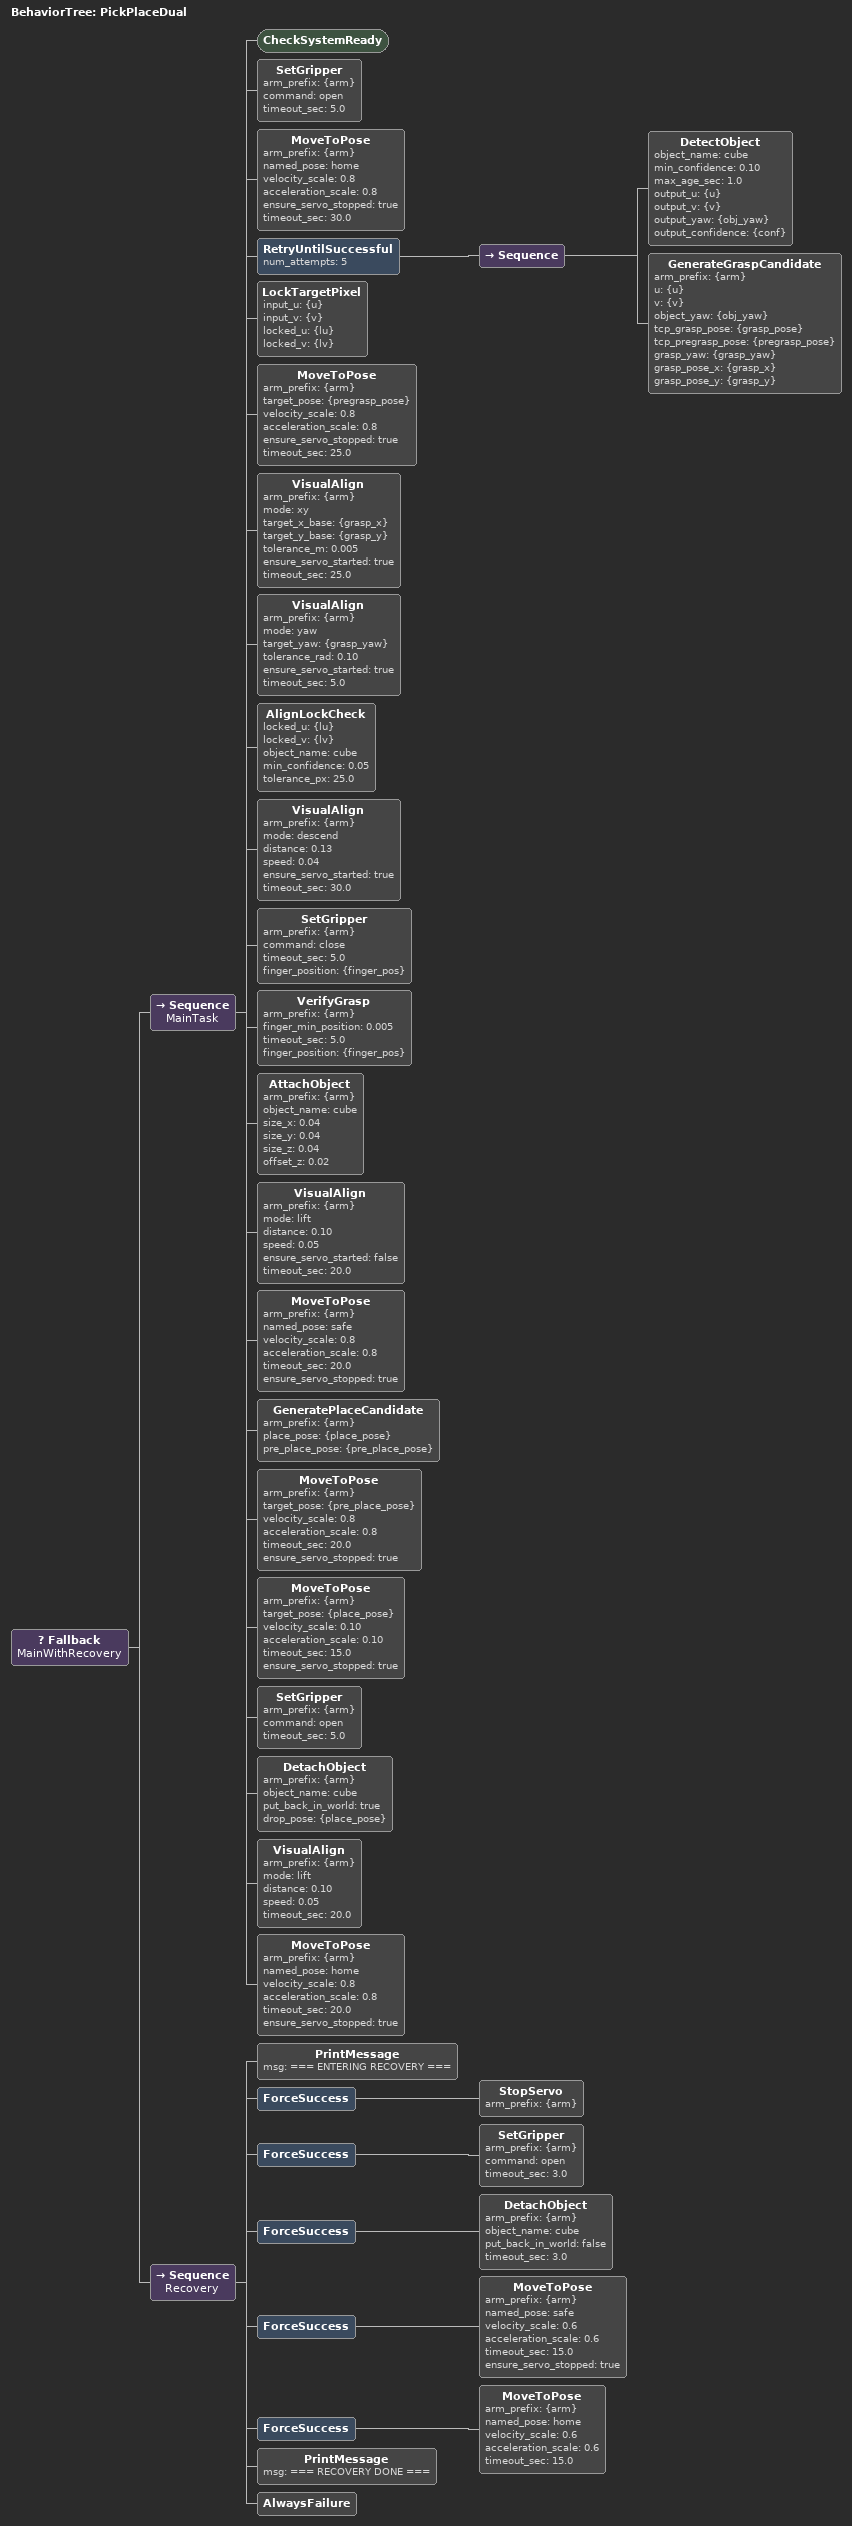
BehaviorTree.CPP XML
<root BTCPP_format="4">
  <BehaviorTree ID="PickPlaceDual">
    <Fallback name="MainWithRecovery">

      <!-- ============ 主任务 ============ -->
      <Sequence name="MainTask">
        <CheckSystemReady />

        <!-- ===== Pick ===== -->
        <SetGripper arm_prefix="{arm}" command="open" timeout_sec="5.0" />

        <!-- 2026-08-25 提速：运动 0.3→0.8（对齐单臂 config velocity=1.0），place 保持低速 -->
        <MoveToPose arm_prefix="{arm}" named_pose="home"
            velocity_scale="0.8" acceleration_scale="0.8"
            ensure_servo_stopped="true"
            timeout_sec="30.0" />

        <RetryUntilSuccessful num_attempts="5">
          <Sequence>
            <DetectObject object_name="cube" min_confidence="0.10" max_age_sec="1.0"
                output_u="{u}" output_v="{v}"
                output_yaw="{obj_yaw}" output_confidence="{conf}" />
            <GenerateGraspCandidate arm_prefix="{arm}"
                u="{u}" v="{v}" object_yaw="{obj_yaw}"
                tcp_grasp_pose="{grasp_pose}"
                tcp_pregrasp_pose="{pregrasp_pose}"
                grasp_yaw="{grasp_yaw}"
                grasp_pose_x="{grasp_x}"
                grasp_pose_y="{grasp_y}" />
          </Sequence>
        </RetryUntilSuccessful>

        <LockTargetPixel input_u="{u}" input_v="{v}"
            locked_u="{lu}" locked_v="{lv}" />

        <MoveToPose arm_prefix="{arm}" target_pose="{pregrasp_pose}"
            velocity_scale="0.8" acceleration_scale="0.8"
            ensure_servo_stopped="true"
            timeout_sec="25.0" />

        <VisualAlign arm_prefix="{arm}" mode="xy"
            target_x_base="{grasp_x}" target_y_base="{grasp_y}"
            tolerance_m="0.005"
            ensure_servo_started="true"
            timeout_sec="25.0" />

        <VisualAlign arm_prefix="{arm}" mode="yaw"
            target_yaw="{grasp_yaw}"
            tolerance_rad="0.10"
            ensure_servo_started="true"
            timeout_sec="5.0" />

        <AlignLockCheck locked_u="{lu}" locked_v="{lv}"
            object_name="cube"
            min_confidence="0.05"
            tolerance_px="25.0" />

        <VisualAlign arm_prefix="{arm}" mode="descend"
            distance="0.13"
            speed="0.04"
            ensure_servo_started="true"
            timeout_sec="30.0" />

        <SetGripper arm_prefix="{arm}" command="close"
            timeout_sec="5.0" finger_position="{finger_pos}" />

        <VerifyGrasp arm_prefix="{arm}"
            finger_min_position="0.005" timeout_sec="5.0"
            finger_position="{finger_pos}" />

        <AttachObject arm_prefix="{arm}" object_name="cube"
            size_x="0.04" size_y="0.04" size_z="0.04"
            offset_z="0.02" />

        <VisualAlign arm_prefix="{arm}" mode="lift"
            distance="0.10"
            speed="0.05"
            ensure_servo_started="false"
            timeout_sec="20.0" />

        <MoveToPose arm_prefix="{arm}" named_pose="safe"
            velocity_scale="0.8" acceleration_scale="0.8"
            timeout_sec="20.0"
            ensure_servo_stopped="true" />

        <!-- ===== Place ===== -->
        <GeneratePlaceCandidate arm_prefix="{arm}"
            place_pose="{place_pose}"
            pre_place_pose="{pre_place_pose}" />

        <MoveToPose arm_prefix="{arm}" target_pose="{pre_place_pose}"
            velocity_scale="0.8" acceleration_scale="0.8"
            timeout_sec="20.0"
            ensure_servo_stopped="true" />

        <MoveToPose arm_prefix="{arm}" target_pose="{place_pose}"
            velocity_scale="0.10" acceleration_scale="0.10"
            timeout_sec="15.0"
            ensure_servo_stopped="true" />

        <SetGripper arm_prefix="{arm}" command="open" timeout_sec="5.0" />

        <DetachObject arm_prefix="{arm}" object_name="cube"
            put_back_in_world="true"
            drop_pose="{place_pose}" />

        <VisualAlign arm_prefix="{arm}" mode="lift"
            distance="0.10" speed="0.05"
            timeout_sec="20.0" />

        <MoveToPose arm_prefix="{arm}" named_pose="home"
            velocity_scale="0.8" acceleration_scale="0.8"
            timeout_sec="20.0"
            ensure_servo_stopped="true" />
      </Sequence>

      <!-- ============ Recovery ============ -->
      <Sequence name="Recovery">
        <PrintMessage msg="=== ENTERING RECOVERY ==="/>

        <ForceSuccess>
          <StopServo arm_prefix="{arm}" />
        </ForceSuccess>

        <ForceSuccess>
          <SetGripper arm_prefix="{arm}" command="open" timeout_sec="3.0" />
        </ForceSuccess>

        <ForceSuccess>
          <DetachObject arm_prefix="{arm}" object_name="cube"
              put_back_in_world="false"
              timeout_sec="3.0" />
        </ForceSuccess>

        <ForceSuccess>
          <MoveToPose arm_prefix="{arm}" named_pose="safe"
              velocity_scale="0.6" acceleration_scale="0.6"
              timeout_sec="15.0"
              ensure_servo_stopped="true" />
        </ForceSuccess>

        <ForceSuccess>
          <MoveToPose arm_prefix="{arm}" named_pose="home"
              velocity_scale="0.6" acceleration_scale="0.6"
              timeout_sec="15.0" />
        </ForceSuccess>

        <PrintMessage msg="=== RECOVERY DONE ==="/>
        <AlwaysFailure />
      </Sequence>

    </Fallback>
  </BehaviorTree>
</root>
